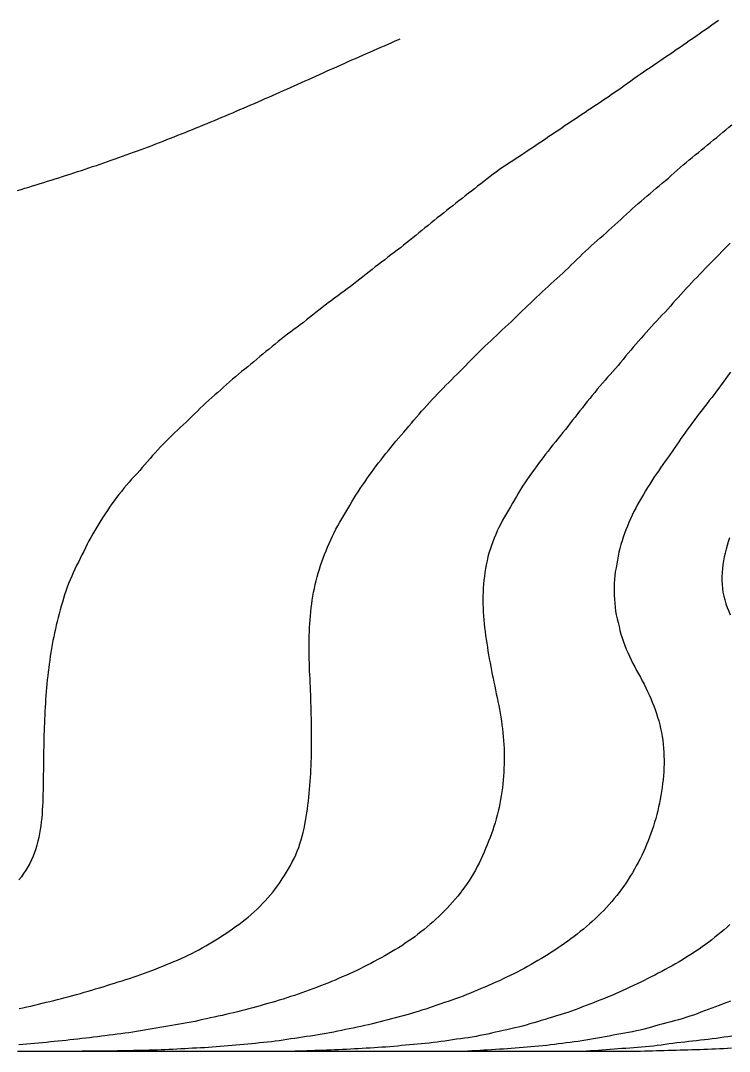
# Model space of a CAD drawing. Extents: x -4 to 218, y 0 to 27.
# Drawn here: x 190.63 to 208.58, y 0 to 26.1 of the extents above; entities that cross this region are included whole.
import ezdxf

# ---------------------------------------------------------------- set-up
doc = ezdxf.new("R2010")
doc.units = 0
doc.header["$MEASUREMENT"] = 0
doc.layers.add('Buttocks', color=7, linetype='Continuous')

msp = doc.modelspace()

# ---------------------------------------------------------------- linework, layer by layer
at = {"layer": 'Buttocks', "color": 135}
for points in [[(208.29752, 26.09665), (208.21686, 26.03944), (208.13446, 25.98153), (208.05252, 25.92406), (207.97049, 25.86664), (207.88853, 25.80936), (207.80646, 25.75208), (207.7244, 25.6949), (207.6423, 25.63778), (207.56013, 25.58071), (207.47792, 25.52373), (207.39569, 25.46683), (207.31337, 25.41002), (207.23099, 25.35332), (207.1485, 25.29672), (207.06592, 25.24029), (206.98323, 25.18406), (206.90041, 25.128), (206.81747, 25.0721), (206.73444, 25.01634), (206.65143, 24.96071), (206.56834, 24.90503), (206.48535, 24.84923), (206.40274, 24.79323), (206.32045, 24.7365), (206.23894, 24.67869), (206.15799, 24.61968), (206.07742, 24.56058), (205.99638, 24.5018), (205.91484, 24.44364), (205.8329, 24.38616), (205.75066, 24.32926), (205.66814, 24.27278), (205.5854, 24.21655), (205.50256, 24.16055), (205.4196, 24.10469), (205.33656, 24.04896), (205.25345, 23.99332), (205.17029, 23.93777), (205.0871, 23.88231), (205.00383, 23.82688), (204.92055, 23.77151), (204.83722, 23.71618), (204.75391, 23.66089), (204.67055, 23.6056), (204.58714, 23.55027), (204.50414, 23.49513), (204.42128, 23.43966), (204.33884, 23.38238), (204.25594, 23.32618), (204.17305, 23.27022), (204.0901, 23.21433), (204.00713, 23.15851), (203.92413, 23.10273), (203.84111, 23.047), (203.75804, 22.99128), (203.67496, 22.9356), (203.59186, 22.87995), (203.50873, 22.82435), (203.42557, 22.76878), (203.34239, 22.71325), (203.25917, 22.65777), (203.17592, 22.60237), (203.09259, 22.54704), (203.00919, 22.49185), (202.92577, 22.43699), (202.84222, 22.38229), (202.75911, 22.32677), (202.67767, 22.26879), (202.5974, 22.2088), (202.51775, 22.14812), (202.43846, 22.08713), (202.35938, 22.02592), (202.2804, 21.96455), (202.20152, 21.90309), (202.12268, 21.84151), (202.04393, 21.7799), (201.96519, 21.71822), (201.88651, 21.65651), (201.80782, 21.59477), (201.72914, 21.53303), (201.65045, 21.47127), (201.57175, 21.40954), (201.49312, 21.34789), (201.41443, 21.28615), (201.33594, 21.22445), (201.25735, 21.16245), (201.17906, 21.10034), (201.10094, 21.03793), (201.02301, 20.97518), (200.9453, 20.91215), (200.86772, 20.84895), (200.79036, 20.7858), (200.71281, 20.72255), (200.63521, 20.6594), (200.5575, 20.59645), (200.47958, 20.53372), (200.40141, 20.47131), (200.32295, 20.4093), (200.24417, 20.34772), (200.1651, 20.28649), (200.08585, 20.22553), (200.00648, 20.16475), (199.92702, 20.10402), (199.84761, 20.04327), (199.76831, 19.98237), (199.68909, 19.92114), (199.61023, 19.85961), (199.53168, 19.79773), (199.45331, 19.73563), (199.37503, 19.67341), (199.29671, 19.61124), (199.21823, 19.54927), (199.13948, 19.48766), (199.06033, 19.42658), (198.98065, 19.36618), (198.90047, 19.30646), (198.81993, 19.2472), (198.73917, 19.18814), (198.65843, 19.12909), (198.57782, 19.06984), (198.49753, 19.01019), (198.41759, 18.94998), (198.33827, 18.88924), (198.25926, 18.82785), (198.18057, 18.76606), (198.1021, 18.70403), (198.02379, 18.6419), (197.9455, 18.57977), (197.867, 18.51767), (197.78839, 18.45597), (197.70927, 18.39475), (197.62967, 18.33459), (197.54913, 18.27516), (197.46848, 18.21614), (197.38797, 18.15657), (197.30829, 18.09616), (197.22937, 18.03465), (197.15118, 17.97219), (197.07355, 17.90912), (196.99623, 17.8456), (196.91924, 17.78184), (196.84238, 17.71784), (196.76564, 17.65369), (196.68896, 17.58945), (196.61232, 17.52516), (196.53569, 17.46094), (196.45903, 17.39689), (196.38203, 17.33311), (196.30447, 17.27039), (196.22572, 17.20895), (196.14793, 17.14579), (196.07155, 17.08101), (195.99574, 17.01554), (195.92035, 16.94981), (195.84521, 16.88385), (195.77022, 16.81766), (195.69539, 16.75131), (195.62071, 16.68479), (195.5462, 16.61812), (195.4718, 16.55124), (195.39761, 16.48418), (195.32362, 16.41683), (195.24997, 16.34916), (195.17702, 16.28105), (195.10535, 16.21163), (195.03572, 16.1401), (194.96423, 16.06981), (194.89122, 16.00123), (194.81798, 15.93316), (194.74467, 15.86502), (194.67155, 15.79672), (194.59875, 15.72811), (194.52638, 15.65913), (194.45445, 15.58964), (194.38313, 15.51956), (194.31248, 15.44876), (194.24269, 15.37714), (194.17384, 15.30458), (194.1059, 15.23118), (194.03874, 15.15708), (193.97234, 15.08238), (193.90648, 15.00713), (193.84109, 14.93146), (193.77609, 14.8557), (193.71089, 14.77976), (193.6451, 14.70461), (193.5773, 14.63123), (193.50856, 14.55881), (193.44092, 14.48485), (193.37469, 14.40959), (193.30981, 14.3336), (193.24583, 14.25666), (193.1828, 14.17891), (193.12076, 14.10045), (193.05971, 14.02125), (192.99963, 13.94128), (192.94063, 13.86055), (192.88271, 13.77903), (192.82596, 13.69667), (192.77046, 13.61349), (192.71611, 13.52949), (192.66283, 13.44489), (192.61043, 13.35966), (192.55894, 13.27398), (192.50819, 13.18772), (192.45825, 13.10098), (192.40935, 13.0141), (192.36131, 12.92645), (192.31561, 12.83806), (192.27197, 12.74767), (192.22681, 12.65839), (192.18166, 12.5689), (192.1369, 12.47941), (192.09259, 12.38976), (192.04884, 12.29982), (192.0058, 12.20957), (191.96367, 12.11885), (191.92281, 12.02764), (191.8835, 11.93573), (191.84595, 11.843), (191.81033, 11.74961), (191.77666, 11.65542), (191.74495, 11.56063), (191.71503, 11.46529), (191.68651, 11.36946), (191.65897, 11.27329), (191.63214, 11.17691), (191.60606, 11.08037), (191.58075, 10.98359), (191.55624, 10.88661), (191.53265, 10.78945), (191.51001, 10.69203), (191.4884, 10.59441), (191.46793, 10.49656), (191.44858, 10.39849), (191.43027, 10.29998), (191.41306, 10.20147), (191.3968, 10.10283), (191.38148, 10.004), (191.36702, 9.90501), (191.35335, 9.80598), (191.34042, 9.70679), (191.32825, 9.60757), (191.31679, 9.50819), (191.30605, 9.4088), (191.29602, 9.3093), (191.2867, 9.20972), (191.27805, 9.11009), (191.27008, 9.01044), (191.26276, 8.91072), (191.25606, 8.81098), (191.24994, 8.71115), (191.2444, 8.61135), (191.2394, 8.51151), (191.23489, 8.41141), (191.23085, 8.31149), (191.22723, 8.21158), (191.22398, 8.11162), (191.22105, 8.0117), (191.2184, 7.9118), (191.216, 7.81186), (191.21385, 7.71172), (191.21191, 7.61175), (191.21024, 7.51178), (191.20876, 7.41184), (191.20746, 7.31187), (191.20631, 7.21189), (191.20525, 7.11175), (191.20421, 7.01179), (191.20313, 6.91182), (191.2019, 6.8119), (191.20047, 6.71196), (191.1987, 6.61178), (191.1965, 6.51186), (191.1937, 6.41195), (191.19009, 6.31207), (191.18549, 6.21227), (191.17964, 6.11223), (191.17241, 6.01255), (191.16359, 5.91296), (191.15302, 5.81363), (191.14061, 5.71419), (191.12637, 5.61529), (191.10997, 5.51674), (191.09076, 5.4186), (191.06827, 5.32101), (191.04285, 5.22426), (191.01495, 5.12829), (190.98349, 5.03369), (190.94559, 4.94094), (190.90561, 4.84918), (190.86153, 4.75957), (190.81296, 4.67196), (190.76115, 4.58661), (190.70631, 4.50294), (190.64871, 4.4212), (190.58844, 4.34138)], [(190.54718, 21.79512), (190.64305, 21.82402), (190.73872, 21.853), (190.83423, 21.88207), (190.93001, 21.91137), (191.02556, 21.94076), (191.12132, 21.97038), (191.21683, 22.00009), (191.31213, 22.0299), (191.40742, 22.05988), (191.50307, 22.09014), (191.59808, 22.12038), (191.69348, 22.15092), (191.78868, 22.18158), (191.88374, 22.21237), (191.9789, 22.24336), (192.07399, 22.27452), (192.16887, 22.30579), (192.26373, 22.33724), (192.35867, 22.36889), (192.45346, 22.40069), (192.54816, 22.43265), (192.64301, 22.46487), (192.73752, 22.49719), (192.83228, 22.52982), (192.92641, 22.56246), (193.02103, 22.59551), (193.11519, 22.62865), (193.20961, 22.66214), (193.30388, 22.69585), (193.39766, 22.72965), (193.49184, 22.76387), (193.58572, 22.79828), (193.6795, 22.83296), (193.77327, 22.86793), (193.86687, 22.90313), (193.96031, 22.93856), (194.05374, 22.97424), (194.14729, 23.01024), (194.24028, 23.04628), (194.33351, 23.08265), (194.42661, 23.11921), (194.51987, 23.15605), (194.61267, 23.19293), (194.70567, 23.23009), (194.79826, 23.2673), (194.89104, 23.30476), (194.98364, 23.34232), (195.07617, 23.38004), (195.16869, 23.41791), (195.26143, 23.45604), (195.35391, 23.49423), (195.44626, 23.53252), (195.53853, 23.57093), (195.63078, 23.60949), (195.72289, 23.64814), (195.81522, 23.68703), (195.90735, 23.72599), (195.99933, 23.76503), (196.09138, 23.80424), (196.18327, 23.84352), (196.2753, 23.883), (196.36694, 23.92245), (196.45886, 23.96215), (196.55081, 24.002), (196.64232, 24.04177), (196.73387, 24.08169), (196.82549, 24.12177), (196.91733, 24.16205), (197.00874, 24.20227), (197.10025, 24.24264), (197.19202, 24.28324), (197.28311, 24.32364), (197.37454, 24.3643), (197.46605, 24.40509), (197.55746, 24.44594), (197.64859, 24.48674), (197.73979, 24.52763), (197.83102, 24.56859), (197.92216, 24.60956), (198.01332, 24.65055), (198.10463, 24.69163), (198.19597, 24.73271), (198.28723, 24.77372), (198.37825, 24.81458), (198.4696, 24.85551), (198.56085, 24.89633), (198.65216, 24.93711), (198.74391, 24.97802), (198.83525, 25.01867), (198.92613, 25.05907), (199.01759, 25.09967), (199.10928, 25.14032), (199.20082, 25.18085), (199.29216, 25.22122), (199.38362, 25.26159), (199.47525, 25.30194), (199.56657, 25.34206), (199.65866, 25.38239), (199.74982, 25.42219), (199.84181, 25.46218), (199.93355, 25.50189), (200.02557, 25.54154), (200.11751, 25.581), (200.20952, 25.6204), (200.24135, 25.63402)], [(190.59218, 1.08418), (190.69029, 1.10448), (190.78836, 1.1255), (190.88559, 1.14796), (190.98279, 1.1715), (191.07974, 1.19507), (191.17693, 1.21877), (191.27412, 1.24258), (191.37099, 1.26644), (191.46805, 1.29053), (191.56516, 1.31482), (191.66223, 1.33937), (191.75905, 1.3642), (191.85571, 1.38943), (191.95256, 1.41518), (192.04906, 1.44135), (192.14543, 1.46799), (192.24179, 1.49514), (192.3382, 1.52279), (192.43393, 1.5508), (192.52983, 1.57957), (192.62535, 1.60875), (192.72073, 1.63821), (192.81631, 1.66791), (192.91174, 1.6977), (193.00708, 1.72758), (193.10263, 1.75763), (193.19789, 1.78773), (193.29333, 1.81805), (193.38858, 1.84853), (193.48386, 1.87953), (193.57887, 1.91159), (193.67305, 1.94485), (193.76691, 1.97892), (193.86061, 2.01362), (193.95407, 2.04885), (194.04738, 2.08465), (194.14067, 2.12109), (194.23352, 2.15808), (194.32628, 2.19579), (194.41867, 2.23419), (194.51051, 2.27328), (194.60213, 2.31329), (194.69363, 2.35431), (194.78447, 2.39592), (194.87502, 2.43817), (194.96571, 2.48119), (195.05551, 2.52518), (195.14334, 2.57298), (195.23006, 2.62195), (195.31688, 2.67175), (195.40338, 2.72198), (195.4894, 2.77262), (195.57536, 2.82412), (195.66049, 2.87649), (195.7449, 2.93024), (195.82817, 2.98536), (195.91074, 3.04195), (195.99252, 3.0995), (196.07373, 3.15765), (196.15482, 3.21644), (196.23567, 3.27573), (196.31589, 3.33574), (196.39185, 3.40044), (196.46716, 3.46621), (196.54164, 3.53258), (196.61543, 3.60041), (196.68745, 3.66981), (196.75754, 3.74102), (196.82591, 3.814), (196.89281, 3.88828), (196.9583, 3.96408), (197.02191, 4.04135), (197.08325, 4.12009), (197.14258, 4.20061), (197.19981, 4.28256), (197.25522, 4.36591), (197.30898, 4.45031), (197.3613, 4.5356), (197.412, 4.62176), (197.46091, 4.70898), (197.50766, 4.7974), (197.55212, 4.88708), (197.59436, 4.97771), (197.63428, 5.06959), (197.67007, 5.16274), (197.70369, 5.25699), (197.73441, 5.35228), (197.76123, 5.44837), (197.78577, 5.54528), (197.80812, 5.64264), (197.82841, 5.74081), (197.84668, 5.83904), (197.86331, 5.93756), (197.87848, 6.03631), (197.8923, 6.13572), (197.90485, 6.23488), (197.91634, 6.33403), (197.92697, 6.43356), (197.93677, 6.53295), (197.94579, 6.63273), (197.95395, 6.73226), (197.96133, 6.83201), (197.96799, 6.93183), (197.97389, 7.03152), (197.97913, 7.13141), (197.98369, 7.2312), (197.98759, 7.3314), (197.99083, 7.43138), (197.99347, 7.53138), (197.99548, 7.63129), (197.99687, 7.73118), (197.9977, 7.83127), (197.99796, 7.93123), (197.99768, 8.03108), (197.99693, 8.13142), (197.99571, 8.23125), (197.99406, 8.3312), (197.99202, 8.43112), (197.98962, 8.53113), (197.98692, 8.63133), (197.98399, 8.7312), (197.9809, 8.83107), (197.9776, 8.93103), (197.97415, 9.0308), (197.97043, 9.13084), (197.9664, 9.23093), (197.96208, 9.3307), (197.95746, 9.43058), (197.95274, 9.53031), (197.94815, 9.63032), (197.94386, 9.73029), (197.94008, 9.8304), (197.93695, 9.93048), (197.93463, 10.03001), (197.93311, 10.13027), (197.9325, 10.23019), (197.93285, 10.33025), (197.93422, 10.43026), (197.93666, 10.53002), (197.94023, 10.6301), (197.94496, 10.72993), (197.9509, 10.82978), (197.95808, 10.92951), (197.96654, 11.02908), (197.97633, 11.12879), (197.98746, 11.22805), (198.00005, 11.32725), (198.01422, 11.42625), (198.03008, 11.52507), (198.04774, 11.62364), (198.06721, 11.72137), (198.08875, 11.81911), (198.11237, 11.91647), (198.13794, 12.01309), (198.16537, 12.10919), (198.1946, 12.2049), (198.22536, 12.29983), (198.25775, 12.39456), (198.29155, 12.48872), (198.32666, 12.58235), (198.36304, 12.67555), (198.40074, 12.76804), (198.43999, 12.86023), (198.48065, 12.9515), (198.52292, 13.04207), (198.56679, 13.13181), (198.61237, 13.22084), (198.65973, 13.30919), (198.70856, 13.39639), (198.75874, 13.48282), (198.80998, 13.5687), (198.86203, 13.65413), (198.91469, 13.73932), (198.96751, 13.82436), (199.02003, 13.90973), (199.07059, 13.99613), (199.12112, 14.0823), (199.17432, 14.16648), (199.22935, 14.25013), (199.28522, 14.33295), (199.34174, 14.41515), (199.39922, 14.49733), (199.45706, 14.57876), (199.5155, 14.65976), (199.57466, 14.74052), (199.63431, 14.82063), (199.69476, 14.90047), (199.7558, 14.97977), (199.81738, 15.05864), (199.87935, 15.13695), (199.94196, 15.21508), (200.005, 15.29278), (200.06845, 15.37002), (200.13255, 15.44697), (200.19728, 15.52348), (200.26274, 15.59897), (200.32991, 15.67347), (200.39574, 15.74856), (200.46017, 15.82492), (200.52432, 15.90143), (200.58871, 15.97793), (200.65335, 16.0541), (200.71844, 16.13), (200.78397, 16.2054), (200.85002, 16.28031), (200.91698, 16.35498), (200.98419, 16.42874), (201.05226, 16.50238), (201.12045, 16.57523), (201.18922, 16.64788), (201.25845, 16.72025), (201.32794, 16.79211), (201.39798, 16.86376), (201.46817, 16.9347), (201.53912, 17.00534), (201.61104, 17.0751), (201.68379, 17.14397), (201.75429, 17.21444), (201.8239, 17.2864), (201.8931, 17.35838), (201.96236, 17.43021), (202.03194, 17.50187), (202.10211, 17.5735), (202.1725, 17.64452), (202.24344, 17.71519), (202.31467, 17.78512), (202.38661, 17.85469), (202.45903, 17.9238), (202.53163, 17.99235), (202.60452, 18.06054), (202.67787, 18.12866), (202.75156, 18.19664), (202.8251, 18.2642), (202.89891, 18.33178), (202.97275, 18.39939), (203.04662, 18.46756), (203.11786, 18.5376), (203.18846, 18.60806), (203.25974, 18.67769), (203.33148, 18.74725), (203.40358, 18.8168), (203.47557, 18.88599), (203.54791, 18.95526), (203.62027, 19.02432), (203.69272, 19.09321), (203.7652, 19.16188), (203.83807, 19.23061), (203.91107, 19.29905), (203.98427, 19.36718), (204.0578, 19.43486), (204.13197, 19.50215), (204.20654, 19.56891), (204.28125, 19.63554), (204.35524, 19.70258), (204.42815, 19.77077), (204.50029, 19.84011), (204.57195, 19.90985), (204.64349, 19.97978), (204.71516, 20.04967), (204.78691, 20.1192), (204.85909, 20.18847), (204.93159, 20.25718), (205.00481, 20.32552), (205.07838, 20.39308), (205.15254, 20.46024), (205.22714, 20.52707), (205.3018, 20.59342), (205.37672, 20.65962), (205.45177, 20.7257), (205.52696, 20.79186), (205.60188, 20.85796), (205.67667, 20.9244), (205.75089, 20.99135), (205.82452, 21.05938), (205.89728, 21.12784), (205.97018, 21.19642), (206.04362, 21.26427), (206.11781, 21.33111), (206.19287, 21.39723), (206.2684, 21.46283), (206.34396, 21.52781), (206.42009, 21.5929), (206.4964, 21.65785), (206.57256, 21.72247), (206.64877, 21.78704), (206.72511, 21.85168), (206.80161, 21.91648), (206.87776, 21.98113), (206.95389, 22.046), (207.02988, 22.11121), (207.10541, 22.17678), (207.1804, 22.2428), (207.25531, 22.30931), (207.33029, 22.37564), (207.4057, 22.44119), (207.4818, 22.50587), (207.5584, 22.56991), (207.63562, 22.63379), (207.71266, 22.69714), (207.79012, 22.76057), (207.86746, 22.82376), (207.94519, 22.88721), (208.02237, 22.95025), (208.09991, 23.01369), (208.17731, 23.07717), (208.25441, 23.14067), (208.33136, 23.20439), (208.40829, 23.26843), (208.48495, 23.33252), (208.56165, 23.39682), (208.63829, 23.46117)], [(208.59407, 20.46375), (208.52477, 20.39163), (208.45557, 20.31944), (208.38628, 20.24722), (208.31683, 20.17526), (208.24695, 20.10404), (208.17595, 20.03357), (208.10463, 19.96329), (208.03397, 19.8924), (207.96391, 19.82067), (207.89439, 19.74862), (207.82523, 19.67633), (207.75627, 19.60382), (207.68755, 19.53115), (207.61897, 19.45827), (207.55058, 19.38524), (207.48241, 19.31202), (207.41446, 19.23858), (207.34691, 19.16496), (207.27971, 19.09079), (207.21327, 19.01609), (207.14754, 18.94107), (207.0813, 18.86595), (207.01401, 18.79192), (206.94569, 18.71845), (206.87729, 18.64546), (206.80887, 18.57249), (206.74054, 18.49925), (206.67261, 18.42583), (206.60501, 18.35198), (206.53789, 18.27787), (206.47105, 18.20337), (206.40454, 18.1286), (206.33832, 18.05358), (206.27242, 17.97833), (206.20682, 17.90283), (206.14153, 17.82707), (206.07655, 17.75093), (206.01219, 17.6746), (205.94827, 17.59772), (205.88464, 17.52055), (205.82092, 17.44337), (205.75647, 17.36667), (205.69102, 17.29098), (205.62498, 17.21601), (205.55852, 17.14102), (205.49237, 17.06609), (205.42644, 16.99063), (205.36111, 16.91492), (205.29613, 16.83871), (205.23158, 16.76217), (205.16754, 16.6854), (205.10381, 16.60822), (205.0405, 16.53082), (204.97748, 16.45302), (204.91486, 16.37496), (204.8526, 16.29661), (204.79071, 16.21807), (204.72903, 16.13928), (204.66753, 16.06033), (204.60622, 15.98133), (204.54495, 15.90222), (204.48375, 15.8232), (204.42236, 15.74443), (204.35938, 15.66695), (204.29561, 15.58957), (204.23259, 15.51178), (204.16983, 15.4336), (204.10747, 15.35532), (204.04541, 15.27683), (203.98364, 15.1981), (203.92221, 15.11912), (203.86113, 15.03989), (203.80046, 14.96033), (203.7403, 14.88041), (203.68066, 14.80004), (203.62167, 14.71928), (203.56329, 14.63798), (203.50566, 14.55622), (203.44884, 14.47396), (203.39293, 14.39108), (203.338, 14.3074), (203.28439, 14.2229), (203.23251, 14.13743), (203.18253, 14.05085), (203.13377, 13.96349), (203.0849, 13.87633), (203.03423, 13.78999), (202.98221, 13.70439), (202.93048, 13.61888), (202.87979, 13.53243), (202.8311, 13.4451), (202.78464, 13.35638), (202.74046, 13.26672), (202.69823, 13.17592), (202.65797, 13.08428), (202.61969, 12.99181), (202.5835, 12.8987), (202.54944, 12.80464), (202.51772, 12.70958), (202.48872, 12.61386), (202.46248, 12.51732), (202.43903, 12.42011), (202.41827, 12.32228), (202.40016, 12.22392), (202.38457, 12.12514), (202.37126, 12.02597), (202.36011, 11.92657), (202.35101, 11.82695), (202.34396, 11.72714), (202.33893, 11.62705), (202.33586, 11.52704), (202.33476, 11.42702), (202.3356, 11.32701), (202.33833, 11.22699), (202.34286, 11.12707), (202.34912, 11.02725), (202.35701, 10.92753), (202.36642, 10.82793), (202.37729, 10.72851), (202.38943, 10.62922), (202.40268, 10.53007), (202.41692, 10.43085), (202.43185, 10.33195), (202.44739, 10.23315), (202.46339, 10.13441), (202.47992, 10.03577), (202.49702, 9.93727), (202.51476, 9.83885), (202.53317, 9.7403), (202.5522, 9.64213), (202.57179, 9.54403), (202.59184, 9.44604), (202.61227, 9.34816), (202.63298, 9.25029), (202.65382, 9.15248), (202.67474, 9.05445), (202.69556, 8.95661), (202.71611, 8.85872), (202.73611, 8.76071), (202.75525, 8.66255), (202.77318, 8.56416), (202.78963, 8.46548), (202.80458, 8.36656), (202.8181, 8.26745), (202.8302, 8.16818), (202.84094, 8.06849), (202.85023, 7.9689), (202.85803, 7.86917), (202.86432, 7.76934), (202.86902, 7.66943), (202.87215, 7.56946), (202.87369, 7.46945), (202.87363, 7.36944), (202.87195, 7.26945), (202.86868, 7.16925), (202.8638, 7.06936), (202.8573, 6.96956), (202.84914, 6.86985), (202.83928, 6.77035), (202.82773, 6.67102), (202.81444, 6.57194), (202.79938, 6.47281), (202.78258, 6.37421), (202.76402, 6.27596), (202.74368, 6.17805), (202.72157, 6.08055), (202.69754, 5.98322), (202.67177, 5.8866), (202.64412, 5.79047), (202.61469, 5.69494), (202.58337, 5.59971), (202.55046, 5.50529), (202.51591, 5.41143), (202.47984, 5.31816), (202.44234, 5.22543), (202.40363, 5.13318), (202.36404, 5.04134), (202.32352, 4.94986), (202.28174, 4.859), (202.23831, 4.76885), (202.19292, 4.67964), (202.14542, 4.59148), (202.09621, 4.50441), (202.04544, 4.41808), (201.99295, 4.33311), (201.93761, 4.24956), (201.88007, 4.16773), (201.82114, 4.0868), (201.76152, 4.00662), (201.6992, 3.92847), (201.63365, 3.8525), (201.56769, 3.77717), (201.50099, 3.70273), (201.43298, 3.62958), (201.36316, 3.55782), (201.29189, 3.48774), (201.21927, 3.41874), (201.14609, 3.35081), (201.07185, 3.28353), (200.99683, 3.21728), (200.92087, 3.15211), (200.8439, 3.0881), (200.76599, 3.02536), (200.68707, 2.9639), (200.6071, 2.90387), (200.5262, 2.84528), (200.44424, 2.78762), (200.36201, 2.73092), (200.27872, 2.67539), (200.19376, 2.62225), (200.10808, 2.57035), (200.02216, 2.51934), (199.93573, 2.46897), (199.84874, 2.41921), (199.76144, 2.37034), (199.67366, 2.32228), (199.58551, 2.27502), (199.49702, 2.22852), (199.40822, 2.18274), (199.31888, 2.13758), (199.22926, 2.09321), (199.13925, 2.04965), (199.04878, 2.00686), (198.95807, 1.9648), (198.86664, 1.92361), (198.77501, 1.88367), (198.68272, 1.84458), (198.59024, 1.80617), (198.4977, 1.76829), (198.40488, 1.73076), (198.31209, 1.69366), (198.21906, 1.65691), (198.1257, 1.62054), (198.03247, 1.58488), (197.93883, 1.55003), (197.8446, 1.51618), (197.75012, 1.48331), (197.65544, 1.45075), (197.56082, 1.41829), (197.46594, 1.38638), (197.37077, 1.35529), (197.27534, 1.32509), (197.17966, 1.29573), (197.08368, 1.26708), (196.98767, 1.23898), (196.89151, 1.21124), (196.79539, 1.18381), (196.69916, 1.15657), (196.60272, 1.12945), (196.50667, 1.10254), (196.41029, 1.07558), (196.31438, 1.04849), (196.21735, 1.02292), (196.11972, 1.00027), (196.02197, 0.97809), (195.92435, 0.95611), (195.82675, 0.93425), (195.72905, 0.91243), (195.63138, 0.89066), (195.53375, 0.86894), (195.43605, 0.84723), (195.33835, 0.82553), (195.24072, 0.80387), (195.14296, 0.78219), (195.04575, 0.76061), (194.94835, 0.73929), (194.84918, 0.72197), (194.75067, 0.70492), (194.6519, 0.68787), (194.5533, 0.67085), (194.45471, 0.65387), (194.35609, 0.63689), (194.25748, 0.61994), (194.15891, 0.60301), (194.06026, 0.5861), (193.96169, 0.56925), (193.86298, 0.55241), (193.7643, 0.53564), (193.66599, 0.51906), (193.56731, 0.50268), (193.46863, 0.48731), (193.36935, 0.47366), (193.2701, 0.46061), (193.17067, 0.44765), (193.07153, 0.4348), (192.97227, 0.42201), (192.87296, 0.40928), (192.77371, 0.39664), (192.67441, 0.38407), (192.57515, 0.37161), (192.47586, 0.35925), (192.37663, 0.34702), (192.27728, 0.33495), (192.17796, 0.32306), (192.07864, 0.3114), (191.97917, 0.29995), (191.8799, 0.28879), (191.7804, 0.2779), (191.68097, 0.26732), (191.58141, 0.25707), (191.48196, 0.24719), (191.38246, 0.23771), (191.28279, 0.22861), (191.18297, 0.21981), (191.08328, 0.21126), (190.98354, 0.20283), (190.88383, 0.19448), (190.784, 0.18617), (190.68422, 0.17791), (190.58455, 0.16971)], [(208.6064, 17.1965), (208.54648, 17.11655), (208.48691, 17.0362), (208.42799, 16.95564), (208.36943, 16.87455), (208.31061, 16.79358), (208.25067, 16.71347), (208.1897, 16.6341), (208.12819, 16.55493), (208.0667, 16.47607), (208.00531, 16.39717), (207.94398, 16.31797), (207.883, 16.23862), (207.82239, 16.15909), (207.76202, 16.0793), (207.70193, 15.99925), (207.64223, 15.919), (207.58293, 15.83858), (207.52393, 15.7578), (207.4653, 15.6766), (207.40724, 15.59516), (207.34975, 15.51333), (207.2928, 15.4312), (207.23611, 15.34869), (207.17972, 15.26622), (207.12314, 15.18371), (207.06609, 15.10168), (207.00768, 15.02044), (206.94856, 14.93986), (206.89005, 14.8586), (206.83286, 14.77634), (206.77676, 14.69344), (206.72144, 14.61006), (206.66675, 14.52635), (206.61255, 14.44219), (206.55888, 14.35775), (206.5058, 14.27305), (206.45325, 14.18791), (206.40137, 14.10244), (206.35017, 14.0164), (206.3, 13.92987), (206.25107, 13.84268), (206.2036, 13.75469), (206.15776, 13.66579), (206.11378, 13.57593), (206.07175, 13.48514), (206.03168, 13.39343), (205.99353, 13.30093), (205.95711, 13.20773), (205.92224, 13.11398), (205.88896, 13.0197), (205.85732, 12.92495), (205.82758, 12.82943), (205.80058, 12.73332), (205.77829, 12.63587), (205.76172, 12.53728), (205.74429, 12.43864), (205.72432, 12.34045), (205.70476, 12.24234), (205.68723, 12.14398), (205.67303, 12.04491), (205.66292, 11.94532), (205.65672, 11.84545), (205.65414, 11.74539), (205.65486, 11.64548), (205.65849, 11.54544), (205.6647, 11.44552), (205.67303, 11.34584), (205.68332, 11.24641), (205.69565, 11.14714), (205.71066, 11.04855), (205.73172, 10.95096), (205.75874, 10.85459), (205.78207, 10.75718), (205.80559, 10.65976), (205.83101, 10.56308), (205.85973, 10.46719), (205.89211, 10.37257), (205.92767, 10.27905), (205.96585, 10.18659), (206.00603, 10.09498), (206.04768, 10.00401), (206.09062, 9.91367), (206.13477, 9.82394), (206.18013, 9.73477), (206.22662, 9.64623), (206.27403, 9.55819), (206.32179, 9.47033), (206.36928, 9.38231), (206.41583, 9.29381), (206.46095, 9.20427), (206.50426, 9.11413), (206.54588, 9.02317), (206.58585, 8.93151), (206.62419, 8.83916), (206.66081, 8.74611), (206.69551, 8.65234), (206.72807, 8.5578), (206.75841, 8.46226), (206.78621, 8.36622), (206.81149, 8.26946), (206.83418, 8.17208), (206.8542, 8.0741), (206.87155, 7.97562), (206.88626, 7.87673), (206.89835, 7.77746), (206.90788, 7.67767), (206.91478, 7.57789), (206.91914, 7.47798), (206.92099, 7.378), (206.92041, 7.27801), (206.91753, 7.17806), (206.91238, 7.07819), (206.90511, 6.97847), (206.89575, 6.87868), (206.88448, 6.77929), (206.87152, 6.68016), (206.85709, 6.58124), (206.84122, 6.48255), (206.8237, 6.38386), (206.80449, 6.28574), (206.78348, 6.18798), (206.76071, 6.09062), (206.73616, 5.99369), (206.70978, 5.89701), (206.6817, 5.80102), (206.65199, 5.70553), (206.62086, 5.6105), (206.5883, 5.5159), (206.55417, 5.42192), (206.51828, 5.32853), (206.48059, 5.23584), (206.44112, 5.14393), (206.39989, 5.05277), (206.35698, 4.96238), (206.31241, 4.87279), (206.26628, 4.78424), (206.21838, 4.69634), (206.16905, 4.60927), (206.11859, 4.52292), (206.06717, 4.43725), (206.01408, 4.35232), (205.95892, 4.2688), (205.90178, 4.18652), (205.84349, 4.1052), (205.78467, 4.02451), (205.72437, 3.94486), (205.66025, 3.86771), (205.5956, 3.79144), (205.52995, 3.7158), (205.46313, 3.64159), (205.39439, 3.5689), (205.3239, 3.49812), (205.25186, 3.4286), (205.17892, 3.35998), (205.10536, 3.29246), (205.03072, 3.22572), (204.95518, 3.16008), (204.87869, 3.09555), (204.80127, 3.03218), (204.72293, 2.96998), (204.64365, 2.90895), (204.56366, 2.8491), (204.483, 2.79005), (204.40195, 2.73164), (204.32007, 2.67398), (204.23694, 2.61802), (204.15324, 2.56302), (204.06921, 2.50879), (203.98471, 2.4552), (203.89969, 2.40229), (203.81433, 2.35029), (203.72835, 2.2991), (203.64194, 2.24872), (203.55516, 2.19916), (203.46796, 2.15036), (203.38019, 2.10231), (203.29207, 2.05534), (203.20311, 2.00955), (203.11366, 1.96494), (203.02391, 1.92045), (202.9341, 1.87612), (202.84406, 1.83277), (202.75322, 1.79038), (202.66199, 1.74911), (202.57039, 1.70879), (202.47853, 1.66916), (202.38644, 1.63001), (202.29427, 1.59123), (202.20193, 1.55274), (202.10953, 1.51449), (202.01698, 1.47646), (201.92445, 1.43868), (201.83186, 1.40116), (201.73891, 1.36515), (201.64412, 1.33202), (201.54958, 1.29911), (201.4549, 1.26626), (201.36041, 1.23359), (201.26578, 1.20099), (201.17114, 1.16854), (201.07649, 1.13627), (200.98174, 1.10419), (200.8869, 1.07241), (200.79198, 1.04109), (200.69685, 1.01058), (200.60124, 0.98134), (200.50519, 0.95378), (200.40863, 0.92731), (200.31197, 0.90095), (200.21544, 0.87455), (200.11899, 0.84825), (200.02234, 0.82208), (199.92566, 0.79618), (199.82912, 0.77069), (199.73228, 0.74562), (199.63509, 0.72113), (199.53801, 0.69756), (199.44067, 0.67488), (199.34294, 0.65302), (199.24522, 0.63191), (199.14732, 0.61128), (199.04938, 0.59087), (198.95145, 0.57045), (198.85344, 0.55005), (198.75565, 0.52987), (198.65755, 0.50995), (198.55937, 0.49048), (198.46115, 0.47159), (198.36278, 0.45342), (198.26425, 0.43611), (198.16562, 0.41961), (198.06688, 0.40377), (197.96802, 0.38843), (197.86916, 0.37343), (197.7702, 0.3586), (197.67123, 0.34378), (197.57228, 0.32887), (197.47339, 0.31401), (197.37445, 0.29932), (197.27542, 0.28495), (197.17633, 0.27105), (197.07719, 0.25781), (196.97797, 0.24538), (196.87863, 0.23388), (196.77921, 0.2232), (196.6797, 0.21316), (196.58012, 0.20357), (196.48048, 0.19424), (196.38081, 0.18497), (196.28116, 0.1756), (196.18153, 0.16613), (196.08192, 0.15667), (195.98238, 0.14732), (195.88274, 0.13818), (195.78308, 0.12936), (195.68347, 0.121), (195.58377, 0.11326), (195.48389, 0.10625), (195.38409, 0.09991), (195.28424, 0.09411), (195.18436, 0.08865), (195.08447, 0.08336), (194.98473, 0.07805), (194.8847, 0.07261), (194.78474, 0.06712), (194.68483, 0.06166), (194.5849, 0.05632), (194.48499, 0.05118), (194.3851, 0.04632), (194.28522, 0.04185), (194.18535, 0.03788), (194.08545, 0.03444), (193.98531, 0.03145), (193.88533, 0.0288), (193.78539, 0.02636), (193.68535, 0.02397), (193.58534, 0.0215), (193.48532, 0.01895), (193.38528, 0.01641), (193.28523, 0.01398), (193.18547, 0.01174), (193.08533, 0.00975), (192.98521, 0.00807), (192.88513, 0.00668), (192.7851, 0.00554), (192.68506, 0.0046), (192.58505, 0.0038), (192.48509, 0.00312), (192.38501, 0.00252), (192.285, 0.00195), (192.18509, 0.00138), (192.08514, 0.00079), (191.98512, 0.00018), (191.95522, 0), (191.88474, 0), (191.78471, 0), (191.68466, 0), (191.58473, 0), (191.48466, 0), (191.38455, 0), (191.28453, 0), (191.18459, 0), (191.0845, 0), (190.98447, 0), (190.88435, 0), (190.78436, 0), (190.68434, 0), (190.58434, 0)], [(208.57964, 12.99958), (208.54834, 12.90463), (208.51912, 12.80902), (208.49219, 12.71251), (208.46794, 12.6155), (208.44656, 12.51785), (208.42822, 12.41958), (208.41309, 12.32075), (208.40132, 12.22149), (208.39305, 12.12186), (208.38841, 12.02175), (208.3878, 11.92176), (208.39154, 11.82183), (208.40005, 11.72222), (208.41376, 11.62315), (208.43294, 11.52502), (208.45744, 11.42808), (208.48676, 11.33248), (208.52048, 11.23833), (208.55807, 11.14568), (208.59915, 11.05447)], [(208.58986, 3.21213), (208.51541, 3.14538), (208.44008, 3.07961), (208.36388, 3.01501), (208.28685, 2.95118), (208.20956, 2.88782), (208.13109, 2.82558), (208.05159, 2.76509), (207.97079, 2.70573), (207.88928, 2.64767), (207.80698, 2.59076), (207.72398, 2.53501), (207.64024, 2.48032), (207.55589, 2.42652), (207.47107, 2.37343), (207.38596, 2.32102), (207.3006, 2.26924), (207.21472, 2.21802), (207.12842, 2.16798), (207.04027, 2.1205), (206.9521, 2.0731), (206.86377, 2.0258), (206.7753, 1.97888), (206.68666, 1.93243), (206.59782, 1.88653), (206.50861, 1.84121), (206.41916, 1.79667), (206.32922, 1.75284), (206.23903, 1.70974), (206.14857, 1.6672), (206.05775, 1.62506), (205.967, 1.58341), (205.87607, 1.54195), (205.78517, 1.50051), (205.69463, 1.45844), (205.60291, 1.41772), (205.51024, 1.37963), (205.4173, 1.34249), (205.32428, 1.30578), (205.23112, 1.26929), (205.13795, 1.23299), (205.04468, 1.19683), (204.95135, 1.1608), (204.85806, 1.12493), (204.76465, 1.08919), (204.67116, 1.05362), (204.5777, 1.01839), (204.48409, 0.98444), (204.38815, 0.95514), (204.2923, 0.92588), (204.1967, 0.89653), (204.101, 0.86715), (204.00536, 0.83784), (203.90967, 0.8086), (203.81401, 0.77949), (203.71829, 0.75054), (203.6225, 0.72182), (203.52663, 0.69343), (203.43065, 0.6656), (203.33438, 0.63887), (203.23752, 0.61436), (203.13991, 0.59259), (203.04207, 0.5713), (202.94452, 0.5494), (202.84691, 0.52724), (202.74925, 0.50507), (202.65172, 0.48306), (202.55406, 0.46128), (202.45639, 0.43988), (202.35854, 0.419), (202.2607, 0.39892), (202.16249, 0.38003), (202.06398, 0.36277), (201.96523, 0.34726), (201.86636, 0.33316), (201.76723, 0.31961), (201.66803, 0.30575), (201.56912, 0.29145), (201.47, 0.27699), (201.37102, 0.26267), (201.27208, 0.24868), (201.17293, 0.23518), (201.0737, 0.22238), (200.97438, 0.21053), (200.87502, 0.19968), (200.77554, 0.18968), (200.67586, 0.18033), (200.57623, 0.17146), (200.47673, 0.16284), (200.37698, 0.15414), (200.27747, 0.14514), (200.1779, 0.136), (200.07828, 0.12704), (199.97853, 0.11852), (199.87885, 0.11064), (199.77913, 0.10346), (199.67917, 0.09686), (199.57925, 0.09068), (199.4796, 0.08482), (199.3797, 0.07916), (199.27971, 0.07366), (199.17996, 0.06827), (199.08011, 0.06289), (198.98048, 0.05743), (198.88055, 0.05184), (198.7807, 0.04655), (198.68066, 0.04181), (198.5807, 0.03757), (198.48067, 0.03363), (198.38075, 0.02988), (198.2807, 0.02626), (198.18082, 0.02273), (198.08087, 0.01929), (197.98091, 0.01592), (197.88084, 0.01262), (197.78116, 0.0094), (197.68112, 0.00627), (197.58139, 0.00331), (197.48158, 0.0006), (197.45815, 0), (197.38103, 0), (197.28096, 0), (197.18102, 0), (197.08093, 0), (196.9809, 0), (196.88087, 0), (196.78096, 0), (196.68083, 0), (196.58084, 0), (196.4808, 0), (196.38078, 0), (196.28075, 0), (196.1808, 0), (196.08076, 0), (195.98076, 0), (195.88065, 0), (195.7807, 0), (195.68063, 0), (195.58064, 0), (195.48062, 0), (195.38058, 0), (195.28059, 0), (195.18056, 0), (195.08055, 0), (194.9805, 0), (194.88048, 0), (194.7805, 0), (194.68051, 0), (194.58051, 0), (194.48045, 0), (194.38045, 0), (194.28041, 0), (194.1804, 0), (194.0804, 0), (193.98039, 0), (193.88029, 0), (193.7803, 0), (193.68031, 0), (193.58028, 0), (193.48027, 0), (193.38025, 0), (193.28024, 0), (193.18019, 0), (193.08017, 0), (192.98016, 0), (192.88014, 0), (192.78011, 0), (192.68008, 0), (192.58015, 0), (192.48019, 0), (192.38029, 0), (192.28027, 0), (192.1805, 0), (192.0804, 0), (191.98035, 0), (191.88013, 0), (191.78023, 0), (191.68021, 0), (191.57999, 0), (191.48, 0), (191.37994, 0), (191.27994, 0), (191.17987, 0), (191.07986, 0), (190.97984, 0), (190.87987, 0), (190.77983, 0), (190.67982, 0), (190.57985, 0)], [(208.60078, 1.27268), (208.50784, 1.23612), (208.41431, 1.20058), (208.32069, 1.16547), (208.22707, 1.13017), (208.13338, 1.09462), (208.03992, 1.05919), (207.94626, 1.02388), (207.85255, 0.98892), (207.75864, 0.95442), (207.66458, 0.92066), (207.57025, 0.88797), (207.47522, 0.8569), (207.3795, 0.82808), (207.28302, 0.80128), (207.18622, 0.77562), (207.08955, 0.74998), (206.99297, 0.72372), (206.89659, 0.69705), (206.80019, 0.67021), (206.70387, 0.64344), (206.60741, 0.61685), (206.51089, 0.59062), (206.41428, 0.56496), (206.31755, 0.54017), (206.22032, 0.51665), (206.12273, 0.49527), (206.02457, 0.47634), (205.92592, 0.45932), (205.82712, 0.44284), (205.72858, 0.42564), (205.63019, 0.40751), (205.53201, 0.38896), (205.43365, 0.37024), (205.33536, 0.35162), (205.23709, 0.33329), (205.13866, 0.31541), (205.04018, 0.2982), (204.94151, 0.28188), (204.84274, 0.2667), (204.74358, 0.25253), (204.64456, 0.23927), (204.5453, 0.22666), (204.44627, 0.21446), (204.34686, 0.20211), (204.24783, 0.18907), (204.14864, 0.17587), (204.0493, 0.16359), (203.94991, 0.1525), (203.85023, 0.14236), (203.75063, 0.13288), (203.65103, 0.1238), (203.55141, 0.11499), (203.45171, 0.10637), (203.35207, 0.09792), (203.25244, 0.0896), (203.15274, 0.08138), (203.05324, 0.07327), (202.95386, 0.06523), (202.8539, 0.05823), (202.75386, 0.05228), (202.6539, 0.04639), (202.55414, 0.04053), (202.45421, 0.03468), (202.35442, 0.02884), (202.25458, 0.023), (202.15471, 0.01716), (202.05481, 0.01133), (201.95505, 0.0055), (201.85458, 0), (201.7556, 0), (201.65543, 0), (201.5554, 0), (201.45525, 0), (201.35507, 0), (201.25502, 0), (201.15501, 0), (201.05496, 0), (200.95497, 0), (200.85493, 0), (200.7549, 0), (200.65488, 0), (200.55484, 0), (200.45491, 0), (200.35493, 0), (200.25488, 0), (200.15485, 0), (200.05484, 0), (199.9548, 0), (199.85483, 0), (199.75481, 0), (199.65479, 0), (199.55469, 0), (199.45476, 0), (199.35469, 0), (199.25453, 0), (199.15437, 0), (199.05547, 0), (198.95505, 0), (198.85478, 0), (198.75461, 0), (198.6546, 0), (198.55461, 0), (198.45464, 0), (198.35461, 0), (198.25458, 0), (198.15453, 0), (198.0545, 0), (197.95456, 0), (197.85454, 0), (197.7545, 0), (197.65446, 0), (197.55444, 0), (197.45444, 0), (197.3544, 0), (197.25438, 0), (197.15434, 0), (197.05434, 0), (196.95428, 0), (196.85414, 0), (196.75433, 0), (196.65436, 0), (196.55429, 0), (196.45425, 0), (196.35423, 0), (196.25424, 0), (196.15422, 0), (196.05424, 0), (195.95418, 0), (195.85419, 0), (195.7542, 0), (195.65416, 0), (195.55409, 0), (195.45413, 0), (195.3541, 0), (195.25407, 0), (195.15405, 0), (195.05405, 0), (194.95401, 0), (194.85397, 0), (194.75403, 0), (194.65396, 0), (194.55402, 0), (194.45398, 0), (194.35393, 0), (194.25392, 0), (194.15387, 0), (194.05389, 0), (193.95384, 0), (193.85385, 0), (193.75388, 0), (193.65387, 0), (193.55386, 0), (193.45378, 0), (193.35379, 0), (193.2538, 0), (193.15375, 0), (193.05379, 0), (192.95369, 0), (192.8537, 0), (192.75366, 0), (192.65367, 0), (192.55374, 0), (192.45377, 0), (192.35384, 0), (192.25388, 0), (192.15401, 0), (192.05396, 0), (191.95383, 0), (191.85384, 0), (191.75371, 0), (191.65358, 0), (191.55354, 0), (191.45361, 0), (191.3535, 0), (191.25343, 0), (191.15352, 0), (191.05345, 0), (190.9534, 0), (190.85339, 0), (190.75333, 0), (190.65337, 0), (190.55334, 0)], [(208.63655, 0.38689), (208.53766, 0.37166), (208.43864, 0.35708), (208.33957, 0.34319), (208.24039, 0.32993), (208.14116, 0.31719), (208.04187, 0.30492), (207.94247, 0.29303), (207.84308, 0.28145), (207.74365, 0.27012), (207.64429, 0.25895), (207.54483, 0.24785), (207.44551, 0.23672), (207.34608, 0.22537), (207.24675, 0.2136), (207.14757, 0.20101), (207.04861, 0.18734), (206.94957, 0.17299), (206.85052, 0.15897), (206.75104, 0.14616), (206.65154, 0.13496), (206.55197, 0.12501), (206.45236, 0.11588), (206.35258, 0.10731), (206.25288, 0.09917), (206.15309, 0.09133), (206.0533, 0.08374), (205.95357, 0.07632), (205.85376, 0.06901), (205.75397, 0.06176), (205.6543, 0.05452), (205.55437, 0.04722), (205.45465, 0.0399), (205.35495, 0.03254), (205.25508, 0.02512), (205.15536, 0.01769), (205.05556, 0.01023), (204.95587, 0.00277), (204.91898, 0), (204.85617, 0), (204.75601, 0), (204.65602, 0), (204.55577, 0), (204.45576, 0), (204.35559, 0), (204.25555, 0), (204.15556, 0), (204.05554, 0), (203.95573, 0), (203.85538, 0), (203.75529, 0), (203.65504, 0), (203.55492, 0), (203.4549, 0), (203.3548, 0), (203.25471, 0), (203.15466, 0), (203.05466, 0), (202.95461, 0), (202.85449, 0), (202.75447, 0), (202.65434, 0), (202.55431, 0), (202.45422, 0), (202.35422, 0), (202.25417, 0), (202.15422, 0), (202.05418, 0), (201.95435, 0), (201.85445, 0), (201.75436, 0), (201.65411, 0), (201.55392, 0), (201.4538, 0), (201.35364, 0), (201.25356, 0), (201.15338, 0), (201.05339, 0), (200.95329, 0), (200.85329, 0), (200.75325, 0), (200.65312, 0), (200.55307, 0), (200.45302, 0), (200.35295, 0), (200.25287, 0), (200.15285, 0), (200.05273, 0), (199.95273, 0), (199.85275, 0), (199.75258, 0), (199.65257, 0), (199.55252, 0), (199.45244, 0), (199.35242, 0), (199.2523, 0), (199.15227, 0), (199.05231, 0), (198.95221, 0), (198.8521, 0), (198.75211, 0), (198.65199, 0), (198.55196, 0), (198.45193, 0), (198.35191, 0), (198.25179, 0), (198.15175, 0), (198.05164, 0), (197.9516, 0), (197.85152, 0), (197.75148, 0), (197.6514, 0), (197.55138, 0), (197.45126, 0), (197.35123, 0), (197.25121, 0), (197.15112, 0), (197.05101, 0), (196.95096, 0), (196.85091, 0), (196.75087, 0), (196.65082, 0), (196.55075, 0), (196.4507, 0), (196.35065, 0), (196.25058, 0), (196.1505, 0), (196.05045, 0), (195.95036, 0), (195.85028, 0), (195.75023, 0), (195.65018, 0), (195.55013, 0), (195.45006, 0), (195.34998, 0), (195.24991, 0), (195.1499, 0), (195.04985, 0), (194.9498, 0), (194.84975, 0), (194.74966, 0), (194.6496, 0), (194.54958, 0), (194.44952, 0), (194.34947, 0), (194.24934, 0), (194.14929, 0), (194.04924, 0), (193.94916, 0), (193.84917, 0), (193.74904, 0), (193.649, 0), (193.54892, 0), (193.44885, 0), (193.34882, 0), (193.24875, 0), (193.1487, 0), (193.04865, 0), (192.94859, 0), (192.84854, 0), (192.74849, 0), (192.64842, 0), (192.54846, 0), (192.44843, 0), (192.34857, 0), (192.2485, 0), (192.14865, 0), (192.04852, 0), (191.9483, 0), (191.84805, 0), (191.74792, 0), (191.64787, 0), (191.54782, 0), (191.44774, 0), (191.34766, 0), (191.24757, 0), (191.14748, 0), (191.04745, 0), (190.94743, 0), (190.84738, 0), (190.7473, 0), (190.64723, 0), (190.54718, 0)], [(208.62712, 0.07777), (208.52713, 0.07268), (208.4272, 0.06784), (208.32719, 0.06322), (208.22723, 0.05882), (208.12727, 0.05463), (208.02727, 0.05063), (207.92725, 0.04681), (207.82727, 0.04316), (207.72722, 0.03967), (207.6272, 0.03632), (207.52725, 0.03311), (207.42722, 0.03003), (207.32713, 0.02705), (207.22713, 0.02418), (207.12711, 0.02139), (207.02704, 0.01869), (206.92705, 0.01606), (206.827, 0.01349), (206.72693, 0.01097), (206.62697, 0.00849), (206.52692, 0.00605), (206.42693, 0.00363), (206.32683, 0.00122), (206.27608, 0), (206.22701, 0), (206.12709, 0), (206.02679, 0), (205.92676, 0), (205.82669, 0), (205.72662, 0), (205.62653, 0), (205.52646, 0), (205.42656, 0), (205.32648, 0), (205.22635, 0), (205.12625, 0), (205.02614, 0), (204.92606, 0), (204.82591, 0), (204.72603, 0), (204.62595, 0), (204.52577, 0), (204.42569, 0), (204.32556, 0), (204.22549, 0), (204.12538, 0), (204.02545, 0), (203.92534, 0), (203.8252, 0), (203.72514, 0), (203.62505, 0), (203.52495, 0), (203.42499, 0), (203.32492, 0), (203.22479, 0), (203.12473, 0), (203.02464, 0), (202.92459, 0), (202.82448, 0), (202.72441, 0), (202.62436, 0), (202.52431, 0), (202.42426, 0), (202.32417, 0), (202.22408, 0), (202.12401, 0), (202.02394, 0), (201.92386, 0), (201.82379, 0), (201.72375, 0), (201.62364, 0), (201.52357, 0), (201.42351, 0), (201.32347, 0), (201.22342, 0), (201.12331, 0), (201.02325, 0), (200.92322, 0), (200.82315, 0), (200.72305, 0), (200.62299, 0), (200.52293, 0), (200.42285, 0), (200.32281, 0), (200.22272, 0), (200.12267, 0), (200.0226, 0), (199.92253, 0), (199.82248, 0), (199.72237, 0), (199.62234, 0), (199.52226, 0), (199.42221, 0), (199.32211, 0), (199.222, 0), (199.12195, 0), (199.02196, 0), (198.92188, 0), (198.82179, 0), (198.72174, 0), (198.62169, 0), (198.52156, 0), (198.42151, 0), (198.32144, 0), (198.22141, 0), (198.12126, 0), (198.02124, 0), (197.92114, 0), (197.82111, 0), (197.72101, 0), (197.62097, 0), (197.52094, 0), (197.42076, 0), (197.32077, 0), (197.22067, 0), (197.12067, 0), (197.02065, 0), (196.92058, 0), (196.82043, 0), (196.72038, 0), (196.62033, 0), (196.52028, 0), (196.4202, 0), (196.3201, 0), (196.22008, 0), (196.12003, 0), (196.01996, 0), (195.91988, 0), (195.81978, 0), (195.71976, 0), (195.61969, 0), (195.51959, 0), (195.41953, 0), (195.31947, 0), (195.21944, 0), (195.11934, 0), (195.01921, 0), (194.91919, 0), (194.81912, 0), (194.71904, 0), (194.61899, 0), (194.51891, 0), (194.41884, 0), (194.31876, 0), (194.21872, 0), (194.11868, 0), (194.01854, 0), (193.91852, 0), (193.81841, 0), (193.7184, 0), (193.6183, 0), (193.51828, 0), (193.41818, 0), (193.3181, 0), (193.21803, 0), (193.11794, 0), (193.01791, 0), (192.91786, 0), (192.81779, 0), (192.71773, 0), (192.61765, 0), (192.51759, 0), (192.41751, 0), (192.31743, 0), (192.21736, 0), (192.11729, 0), (192.01729, 0), (191.91718, 0), (191.81712, 0), (191.71701, 0), (191.61697, 0), (191.51691, 0), (191.41687, 0), (191.31682, 0), (191.21671, 0), (191.11664, 0), (191.0166, 0), (190.91653, 0), (190.81642, 0), (190.71638, 0), (190.6163, 0)]]:
    msp.add_lwpolyline(points, dxfattribs=at)

doc.saveas('drawing.dxf')
